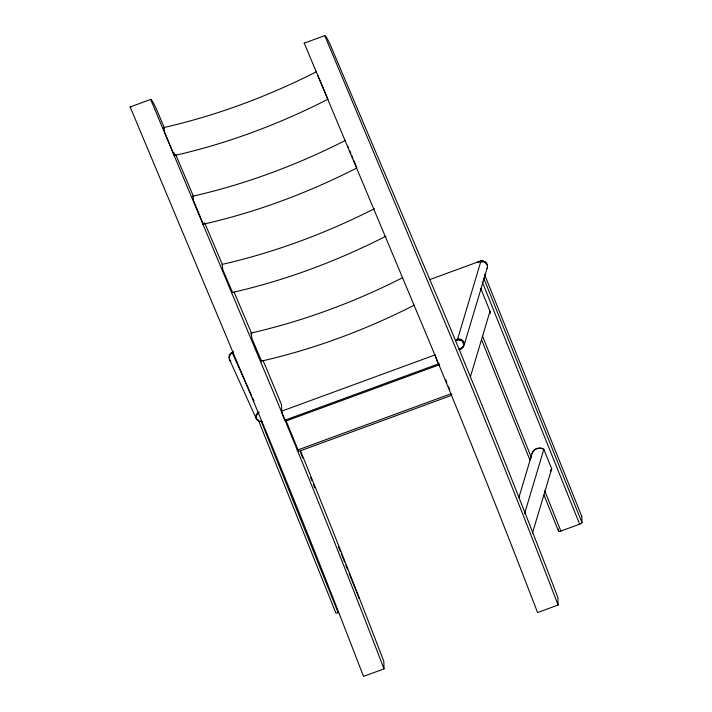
<?xml version="1.0" encoding="UTF-8"?>
<svg xmlns="http://www.w3.org/2000/svg" width="712" height="712" viewBox="0 0 712 712"><rect width="100%" height="100%" fill="white"/><g stroke="black" fill="none" stroke-linecap="round" stroke-linejoin="round"><path stroke-width="1.07" d="M298.675 451.426L285.69 419.742M463.031 346.975L459.115 349.53C467.25 348.115 462.862 336.251 455.529 340.603L457.585 339.17L480.698 261.9L477.734 262.025L430.057 279.505M464.251 344.75L487.48 267.089M470.312 377.111L489.989 311.322L480.742 288.324M518.906 497.528L532.184 453.126A7.841 7.325 16.7 0 1 538.049 448.151M524.548 513.797L543.834 449.317A7.841 7.325 16.7 0 0 539.242 448.035M532.398 533.315L551.684 468.834L543.834 449.317A7.921 7.547 -1.5 0 0 532.042 453.642M230.893 361.189A4.993 4.753 -0.4 0 1 229.478 355.528A5.082 4.833 -0.4 0 1 232.29 353.01L233.136 352.013A5.082 3.062 55 0 0 231.275 353.419M300.437 450.687A1217.582 123.924 69.9 0 1 374.049 635.932L383.812 661.297L384.008 668.88L363.503 676.4L352.663 648.312A1192.698 121.396 69.9 0 0 249.796 392.428L130.145 106.969A24.475 2.492 69.9 0 1 130.812 107.343M304.122 43.201L324.734 35.6A24.475 2.492 69.9 0 1 331.498 47.695L443.104 310.868A1217.582 123.924 69.9 0 1 548.115 572.083L557.888 597.457L558.083 605.031L537.569 612.56L526.729 584.463A1192.698 121.396 69.9 0 0 423.863 328.588L304.22 43.12A24.475 2.492 69.9 0 1 304.513 43.201M261.74 421.495C256.818 422.501 254.576 415.763 258.278 412.871M257.148 414.553L258.945 412.916M460.887 348.435L461.171 348.097A5.091 4.566 30.9 0 0 463.886 345.872A4.993 4.468 30.9 0 0 461.349 339.562A5.091 4.566 30.9 0 0 457.585 339.17M459.382 339.909L460.246 340.06M164.356 127.857L157.432 111.535A24.475 2.492 69.9 0 0 150.659 99.44L260.12 360.646A1198.403 121.975 69.9 0 1 384.008 668.88M324.734 35.6L434.187 296.806A1198.403 121.975 69.9 0 1 558.083 605.031M251.007 333.074L251.941 338.512L261.518 361.064M327.858 99.279C279.282 124.102 227.742 143.406 174.529 155.528M385.931 236.17C337.034 261.162 285.138 280.555 231.551 292.659M414.046 305.279C365.416 330.03 313.841 349.254 260.592 361.287M316.377 71.761C267.757 96.503 216.243 115.638 163.021 127.751M345.427 140.406C297.109 164.979 245.943 184.061 193.077 196.156M374.459 208.652C326.14 233.225 274.974 252.306 222.108 264.401L222.785 269.599L232.468 292.338M402.52 277.76C354.505 302.119 303.659 321.005 251.149 333.029M459.32 349.432L461.234 348.613L460.424 348.8M459.818 349.174L461.234 348.613M130.047 107.04L150.659 99.44M437.8 364.135L285.281 420.08A5.02 0.507 69.9 0 1 283.527 417.143A5.02 0.507 69.9 0 1 281.694 411.153L435.255 354.834A5.02 0.507 69.9 0 0 436.848 360.228A5.02 0.507 69.9 0 0 438.788 364.001M285.468 421.21L439.34 364.775M297.118 450.207L450.999 393.772M299.04 451.292L450.829 395.623M544.013 495.062L558.519 531.143A2.51 0.721 -21.9 0 0 560.878 531.054L579.639 524.174A2.51 0.721 -21.9 0 0 581.962 522.546L581.802 516.431L484.4 274.138M455.769 340.612L457.772 339.998L456.837 339.873M202.52 224.413C256.106 212.31 308.002 192.916 356.899 167.925L356.997 167.783M456.232 340.256L457.772 339.998M262.408 421.531L259.933 421.459M457.291 339.508L459.596 339.74M327.858 99.173L318.905 77.946M174.226 155.367L173.995 152.395M164.143 127.929L163.885 127.555L164.454 131.871M174.218 155.35L164.454 131.889M203.267 223.995L193.504 200.535M451.586 394.199L451.8 394.653M232.29 353.01L251.737 396.014M252.644 398.008L253.997 401.007M229.362 359.195L256.195 418.54M193.299 196.823L192.934 196.201L193.495 200.517M175.615 154.37L193.361 196.192M204.62 222.705L222.375 264.526M234.061 292.062L251.817 333.883M347.536 145.613L348.364 147.58M349.601 150.526L350.838 153.472M351.666 155.439L352.903 158.384M353.731 160.351L356.205 166.252M263.031 360.414L269.038 374.708A1217.582 123.924 69.9 0 1 281.569 404.808M483.733 278.196L581.962 522.546M482.238 281.881L579.639 524.174M482.549 336.189L531.455 457.852M544.716 490.844L560.878 531.054M481.837 340.407L529.915 460.005M445.73 379.647L446.931 382.647M448.542 386.643L449.753 389.642M318.487 76.967L318.077 75.792M300.642 452.734L302.716 457.896M310.592 477.485L311.829 480.573M313.494 484.703L314.731 487.791M338.36 546.558L340.434 551.72M341.262 553.776L344.572 562.026M345.818 565.123L347.474 569.244M349.138 573.365L359.079 598.116A2.51 0.721 -21.9 0 0 358.385 597.822M261.073 420.961L338.164 612.738A2.51 0.721 -21.9 0 1 335.797 612.827L258.296 420.027M439.464 364.037L439.696 364.642M558.466 529.105L558.519 531.143M281.516 404.46L281.694 411.153M550.652 470.926A7.921 7.547 -1.5 0 0 551.675 468.834A7.841 7.325 16.7 0 1 550.679 470.854M489.58 313.689A2.519 2.403 -1.5 0 0 489.989 311.322A2.51 2.341 16.7 0 1 489.598 313.636M477.734 262.016A5.029 0.828 71 0 1 478.455 262.158M261.313 421.317A5.091 4.824 -49.5 0 1 258.803 421.095A4.993 4.726 -49.5 0 1 256.267 414.785A5.091 4.824 -49.5 0 1 258.972 412.017M487.097 268.291A4.993 4.761 -2.6 0 0 484.561 261.98A5.082 4.842 -2.6 0 0 480.698 261.9M229.602 358.456A4.993 4.468 31.4 0 1 229.673 354.932A5.082 4.548 31.4 0 1 232.388 352.725M484.721 261.829A4.993 4.37 -78.9 0 1 486.163 263.76M483.59 261.767A4.993 3.72 87.7 0 0 482.692 261.206A5.091 3.791 87.7 0 0 479.817 261.544M478.5 261.776A5.091 1.753 74.4 0 1 479.861 261.713M480.591 261.696A5.091 4.815 -50.5 0 1 484.338 261.535A4.993 4.726 -50.5 0 1 487.248 265.3M480.288 261.571A5.091 4.45 -78.9 0 1 483.697 261.268M232.673 352.387A5.082 3.934 46.6 0 0 230.287 354.211A4.993 3.863 46.6 0 0 230.003 355.243M482.122 261.936A4.993 2.821 79.9 0 0 481.383 261.357A5.091 2.875 79.9 0 0 479.212 261.615M232.566 352.618A5.082 1.976 60.8 0 1 233.18 351.675M581.473 516.164A2.51 0.721 -21.9 0 1 581.802 516.431"/></g></svg>
